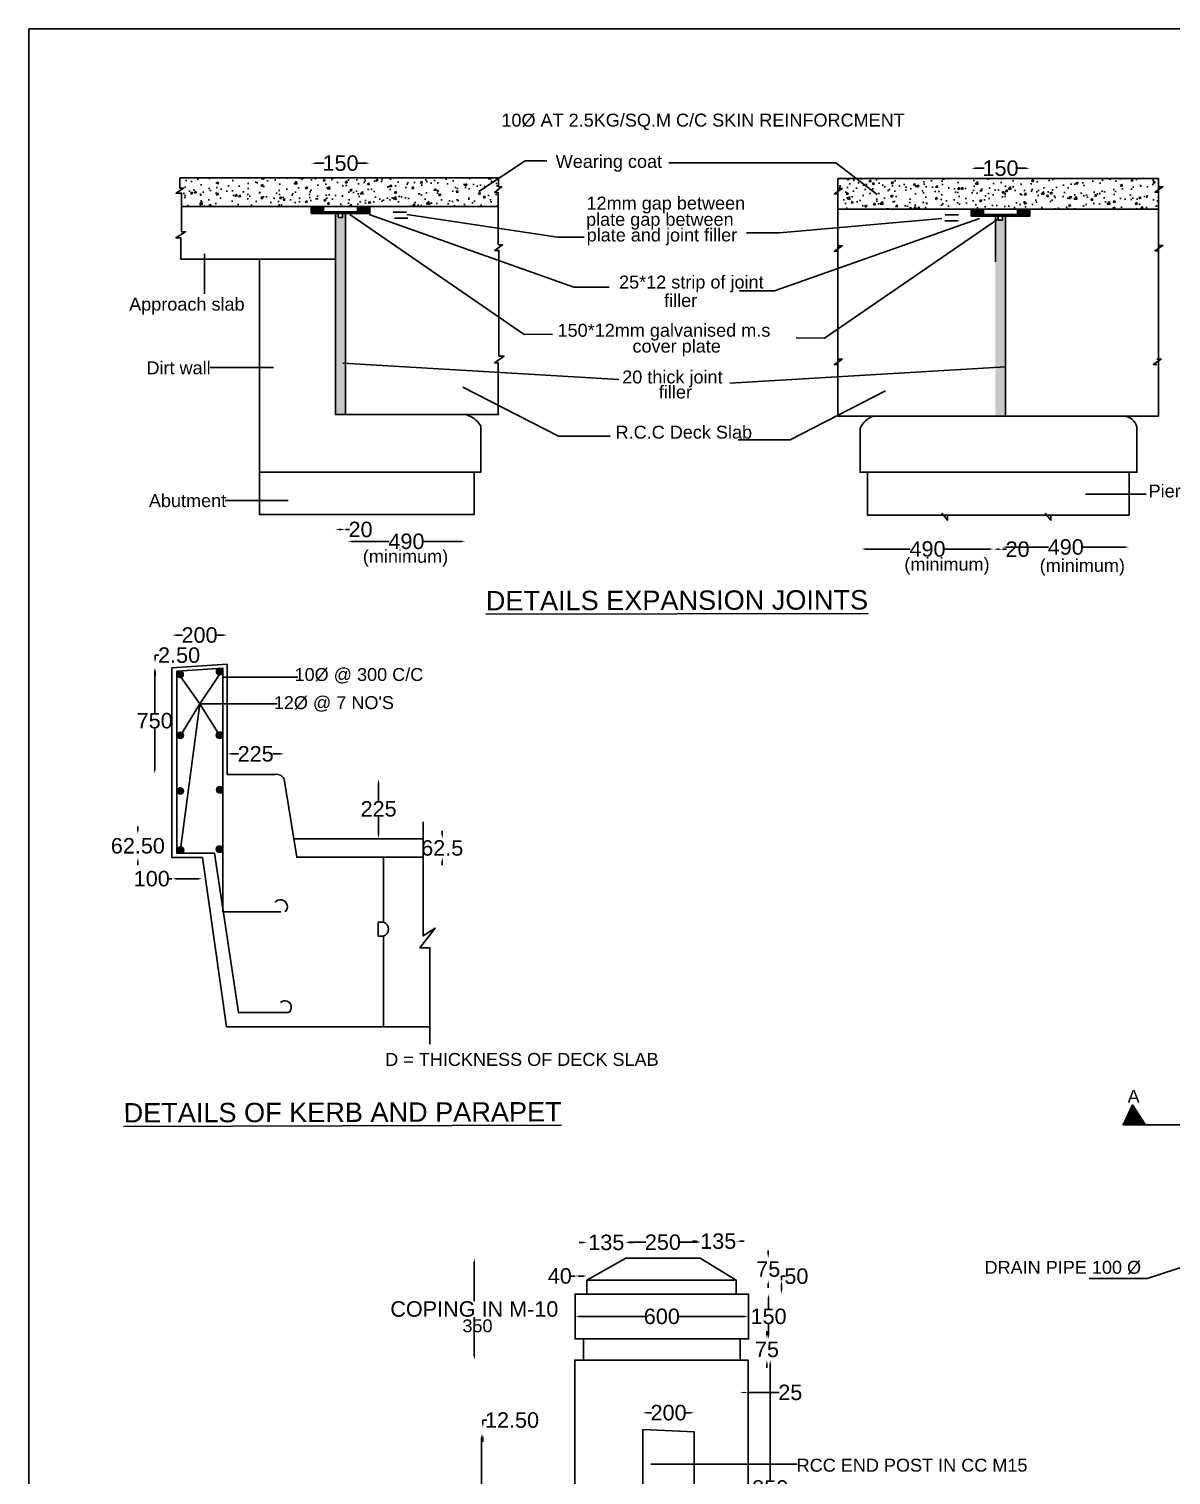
# Model space of a CAD drawing. Header units: inches. Extents: x 510436 to 523036, y -169664 to -155625.
# Drawn here: x 510436 to 517823, y -164980 to -155625 of the extents above; entities that cross this region are included whole.
import ezdxf

# ---------------------------------------------------------------- set-up
doc = ezdxf.new("R2010")
doc.units = ezdxf.units.IN
doc.header["$MEASUREMENT"] = 0
for name, color, linetype in [('DIMENSION', 7, 'Continuous'), ('DRAWING', 7, 'Continuous'), ('TEXT', 7, 'Continuous')]:
    doc.layers.add(name, color=color, linetype=linetype)
doc.styles.get("Standard").update_dxf_attribs({"font": 'arial.ttf'})
doc.dimstyles.new('ST100', dxfattribs={"dimtxt": 100, "dimasz": 25, "dimexe": 0, "dimexo": 300, "dimgap": 0.09, "dimtad": 0, "dimtih": 1, "dimtoh": 1, "dimdec": 0, "dimzin": 0, "dimdsep": 46, "dimtxsty": 'Standard', "dimcen": 0, "dimse1": 1, "dimse2": 1, "dimadec": 0, "dimazin": 0, "dimtfac": 1, "dimtdec": 0, "dimtofl": 0, "dimtmove": 0, "dimatfit": 3, "dimfxl": 2000, "dimtolj": 1, "dimtzin": 0, "dimarcsym": 0})
pattern_1 = [(45, (0, 0), (-0.088388347648, 0.088388347648), [])]
pattern_2 = [(50.141203, (0, 0), (143.48253, -12.196858), [15, -165]), (355.141203, (0, 0), (-28.12093, 150.36958), [12, -132]), (100.592603, (11.96, -1.02), (115.361706, 138.172632), [12.748038, -140.228422]), (46.325403, (-0.1, 40), (213.529144, -32.57767), [22.5, -247.5]), (96.776803, (17.7, 37.29), (186.45184, 195.28367), [19.12206, -210.3426]), (351.325403, (-0.1, 40), (186.45169, 195.283815), [18, -198]), (21.141203, (19.93, 30.05), (119.579495, -80.229323), [15, -165]), (326.141203, (19.93, 30.05), (48.3055, 145.149497), [12, -132]), (71.592603, (29.89, 23.36), (167.885043, 64.920042), [12.748038, -140.228422]), (37.641203, (0, 0), (2.267883, 66.584562), [0, -130.4, 0, -134, 0, -132.5]), (7.641203, (0, 0), (52.419346, 79.0117675), [0, -76.4, 0, -127.4, 0, -50.5]), (327.641203, (-44.6, -0.11), (106.77528, -4.247844), [0, -50, 0, -156, 0, -207]), (317.641203, (-64.6, -0.16), (116.587539, 20.308383), [0, -65, 0, -103.6, 0, -147])]
pattern_3 = [(45, (4268.5, -17.5), (-0.088388347648, 0.088388347648), [])]

# ---------------------------------------------------------------- blocks, each defined once
blk = doc.blocks.new('*D47')
at = {"layer": 'Defpoints', "color": 0, "ltscale": 0.4, "transparency": 16777216}
for p in [(512641, -156493.5), (512261.5, -156773), (512641, -156773)]:
    blk.add_point(p, dxfattribs=at)
at = {"layer": 'DIMENSION', "color": 0, "lineweight": -2, "ltscale": 0.4, "transparency": 16777216}
for p, q in [((512286.5, -156493.5), (512345.6, -156493.5)), ((512616, -156493.5), (512556.9, -156493.5))]:
    blk.add_line(p, q, dxfattribs=at)
at = {"layer": 'DIMENSION', "color": 0, "ltscale": 0.4, "transparency": 16777216}
for points in [[(512286.5, -156489.3), (512286.5, -156497.7), (512261.5, -156493.5)], [(512616, -156489.3), (512616, -156497.7), (512641, -156493.5)]]:
    blk.add_solid(points, dxfattribs=at)
at = {"layer": 'DIMENSION', "color": 0, "ltscale": 0.4, "transparency": 16777216, "insert": (512451.2, -156493.5), "char_height": 100, "attachment_point": 5}
blk.add_mtext('\\A1;150', dxfattribs=at)
blk = doc.blocks.new('*D48')
at = {"layer": 'Defpoints', "color": 0, "ltscale": 0.4, "transparency": 16777216}
for p in [(512418, -158119.5), (512483.5, -158119.5), (512483.5, -158863.5)]:
    blk.add_point(p, dxfattribs=at)
at = {"layer": 'DIMENSION', "color": 0, "lineweight": -2, "ltscale": 0.4, "transparency": 16777216}
for p, q in [((512443, -158863.5), (512458.5, -158863.5)), ((512483.5, -158863.5), (512508.5, -158863.5))]:
    blk.add_line(p, q, dxfattribs=at)
at = {"layer": 'DIMENSION', "color": 0, "ltscale": 0.4, "transparency": 16777216}
for points in [[(512443, -158859.3), (512443, -158867.7), (512418, -158863.5)], [(512458.5, -158859.3), (512458.5, -158867.7), (512483.5, -158863.5)]]:
    blk.add_solid(points, dxfattribs=at)
at = {"layer": 'DIMENSION', "color": 0, "ltscale": 0.4, "transparency": 16777216, "insert": (512580.9, -158863.5), "char_height": 100, "attachment_point": 5}
blk.add_mtext('\\A1;20', dxfattribs=at)
blk = doc.blocks.new('*D49')
at = {"layer": 'Defpoints', "color": 0, "ltscale": 0.4, "transparency": 16777216}
for p in [(512496.5, -158863.5), (513258.5, -158863.5), (513258.5, -158940.5)]:
    blk.add_point(p, dxfattribs=at)
at = {"layer": 'DIMENSION', "color": 0, "lineweight": -2, "ltscale": 0.4, "transparency": 16777216}
for p, q in [((512521.5, -158940.5), (512765.1, -158940.5)), ((513233.5, -158940.5), (512989.9, -158940.5))]:
    blk.add_line(p, q, dxfattribs=at)
at = {"layer": 'DIMENSION', "color": 0, "ltscale": 0.4, "transparency": 16777216}
for points in [[(512521.5, -158936.3), (512521.5, -158944.7), (512496.5, -158940.5)], [(513233.5, -158936.3), (513233.5, -158944.7), (513258.5, -158940.5)]]:
    blk.add_solid(points, dxfattribs=at)
at = {"layer": 'DIMENSION', "color": 0, "ltscale": 0.4, "transparency": 16777216, "insert": (512877.5, -158940.5), "char_height": 100, "attachment_point": 5}
blk.add_mtext('\\A1;490', dxfattribs=at)
blk = doc.blocks.new('*D50')
at = {"layer": 'Defpoints', "color": 0, "ltscale": 0.4, "transparency": 16777216}
for p in [(516909.5, -156526.5), (516530, -156790.5), (516909.5, -156790.5)]:
    blk.add_point(p, dxfattribs=at)
at = {"layer": 'DIMENSION', "color": 0, "lineweight": -2, "ltscale": 0.4, "transparency": 16777216}
for p, q in [((516555, -156526.5), (516614.1, -156526.5)), ((516884.5, -156526.5), (516825.4, -156526.5))]:
    blk.add_line(p, q, dxfattribs=at)
at = {"layer": 'DIMENSION', "color": 0, "ltscale": 0.4, "transparency": 16777216}
for points in [[(516555, -156522.3), (516555, -156530.7), (516530, -156526.5)], [(516884.5, -156522.3), (516884.5, -156530.7), (516909.5, -156526.5)]]:
    blk.add_solid(points, dxfattribs=at)
at = {"layer": 'DIMENSION', "color": 0, "ltscale": 0.4, "transparency": 16777216, "insert": (516719.8, -156526.5), "char_height": 100, "attachment_point": 5}
blk.add_mtext('\\A1;150', dxfattribs=at)
blk = doc.blocks.new('*D51')
at = {"layer": 'Defpoints', "color": 0, "ltscale": 0.4, "transparency": 16777216}
for p in [(515819, -158989.5), (515819, -158989.5), (516676, -158989.5)]:
    blk.add_point(p, dxfattribs=at)
at = {"layer": 'DIMENSION', "color": 0, "lineweight": -2, "ltscale": 0.4, "transparency": 16777216}
for p, q in [((515844, -158989.5), (516135.1, -158989.5)), ((516651, -158989.5), (516359.9, -158989.5))]:
    blk.add_line(p, q, dxfattribs=at)
at = {"layer": 'DIMENSION', "color": 0, "ltscale": 0.4, "transparency": 16777216}
for points in [[(515844, -158985.3), (515844, -158993.7), (515819, -158989.5)], [(516651, -158985.3), (516651, -158993.7), (516676, -158989.5)]]:
    blk.add_solid(points, dxfattribs=at)
at = {"layer": 'DIMENSION', "color": 0, "ltscale": 0.4, "transparency": 16777216, "insert": (516247.5, -158989.5), "char_height": 100, "attachment_point": 5}
blk.add_mtext('\\A1;490', dxfattribs=at)
blk = doc.blocks.new('*D52')
at = {"layer": 'Defpoints', "color": 0, "ltscale": 0.4, "transparency": 16777216}
for p in [(516676, -158989.5), (516732.5, -158989.5), (516732.5, -158991)]:
    blk.add_point(p, dxfattribs=at)
at = {"layer": 'DIMENSION', "color": 0, "lineweight": -2, "ltscale": 0.4, "transparency": 16777216}
for p, q in [((516701, -158991), (516707.5, -158991)), ((516732.5, -158991), (516757.5, -158991))]:
    blk.add_line(p, q, dxfattribs=at)
at = {"layer": 'DIMENSION', "color": 0, "ltscale": 0.4, "transparency": 16777216}
for points in [[(516701, -158986.8), (516701, -158995.2), (516676, -158991)], [(516707.5, -158986.8), (516707.5, -158995.2), (516732.5, -158991)]]:
    blk.add_solid(points, dxfattribs=at)
at = {"layer": 'DIMENSION', "color": 0, "ltscale": 0.4, "transparency": 16777216, "insert": (516829.9, -158991), "char_height": 100, "attachment_point": 5}
blk.add_mtext('\\A1;20', dxfattribs=at)
blk = doc.blocks.new('*D53')
at = {"layer": 'Defpoints', "color": 0, "ltscale": 0.4, "transparency": 16777216}
for p in [(516732.5, -158991), (517551, -158977), (517551, -158991)]:
    blk.add_point(p, dxfattribs=at)
at = {"layer": 'DIMENSION', "color": 0, "lineweight": -2, "ltscale": 0.4, "transparency": 16777216}
for p, q in [((516757.5, -158977), (517029.3, -158977)), ((517526, -158977), (517254.2, -158977))]:
    blk.add_line(p, q, dxfattribs=at)
at = {"layer": 'DIMENSION', "color": 0, "ltscale": 0.4, "transparency": 16777216}
for points in [[(516757.5, -158972.8), (516757.5, -158981.2), (516732.5, -158977)], [(517526, -158972.8), (517526, -158981.2), (517551, -158977)]]:
    blk.add_solid(points, dxfattribs=at)
at = {"layer": 'DIMENSION', "color": 0, "ltscale": 0.4, "transparency": 16777216, "insert": (517141.8, -158977), "char_height": 100, "attachment_point": 5}
blk.add_mtext('\\A1;490', dxfattribs=at)
blk = doc.blocks.new('*D71')
at = {"layer": 'Defpoints', "color": 0, "ltscale": 0.4, "transparency": 16777216}
for p in [(512986.5, -160863.7), (513109, -160863.7), (512981.5, -160984)]:
    blk.add_point(p, dxfattribs=at)
at = {"layer": 'DIMENSION', "color": 0, "lineweight": -2, "ltscale": 0.4, "transparency": 16777216}
for p, q in [((513109, -160838.7), (513109, -160813.7)), ((513109, -161009), (513109, -161034))]:
    blk.add_line(p, q, dxfattribs=at)
at = {"layer": 'DIMENSION', "color": 0, "ltscale": 0.4, "transparency": 16777216}
for points in [[(513104.8, -160838.7), (513113.2, -160838.7), (513109, -160863.7)], [(513104.8, -161009), (513113.2, -161009), (513109, -160984)]]:
    blk.add_solid(points, dxfattribs=at)
at = {"layer": 'DIMENSION', "color": 0, "ltscale": 0.4, "transparency": 16777216, "insert": (513109, -160923.9), "char_height": 100, "attachment_point": 5}
blk.add_mtext('\\A1;62.5', dxfattribs=at)
blk = doc.blocks.new('*D72')
at = {"layer": 'Defpoints', "color": 0, "ltscale": 0.4, "transparency": 16777216}
for p in [(512087, -160478), (512148.7, -160863.7), (512697.5, -160863.7)]:
    blk.add_point(p, dxfattribs=at)
at = {"layer": 'DIMENSION', "color": 0, "lineweight": -2, "ltscale": 0.4, "transparency": 16777216}
for p, q in [((512697.5, -160503), (512697.5, -160619.7)), ((512697.5, -160838.7), (512697.5, -160722))]:
    blk.add_line(p, q, dxfattribs=at)
at = {"layer": 'DIMENSION', "color": 0, "ltscale": 0.4, "transparency": 16777216}
for points in [[(512693.3, -160503), (512701.7, -160503), (512697.5, -160478)], [(512693.3, -160838.7), (512701.7, -160838.7), (512697.5, -160863.7)]]:
    blk.add_solid(points, dxfattribs=at)
at = {"layer": 'DIMENSION', "color": 0, "ltscale": 0.4, "transparency": 16777216, "insert": (512697.5, -160670.9), "char_height": 100, "attachment_point": 5}
blk.add_mtext('\\A1;225', dxfattribs=at)
blk = doc.blocks.new('*D73')
at = {"layer": 'Defpoints', "color": 0, "ltscale": 0.4, "transparency": 16777216}
for p in [(512087, -160315), (511718, -160447.5), (512087, -160478)]:
    blk.add_point(p, dxfattribs=at)
at = {"layer": 'DIMENSION', "color": 0, "lineweight": -2, "ltscale": 0.4, "transparency": 16777216}
for p, q in [((511743, -160315), (511790.7, -160315)), ((512062, -160315), (512014.3, -160315))]:
    blk.add_line(p, q, dxfattribs=at)
at = {"layer": 'DIMENSION', "color": 0, "ltscale": 0.4, "transparency": 16777216}
for points in [[(511743, -160310.8), (511743, -160319.2), (511718, -160315)], [(512062, -160310.8), (512062, -160319.2), (512087, -160315)]]:
    blk.add_solid(points, dxfattribs=at)
at = {"layer": 'DIMENSION', "color": 0, "ltscale": 0.4, "transparency": 16777216, "insert": (511902.5, -160315), "char_height": 100, "attachment_point": 5}
blk.add_mtext('\\A1;225', dxfattribs=at)
blk = doc.blocks.new('*D74')
at = {"layer": 'Defpoints', "color": 0, "ltscale": 0.4, "transparency": 16777216}
for p in [(511361, -159757.5), (511249.5, -160444), (511361, -160444)]:
    blk.add_point(p, dxfattribs=at)
at = {"layer": 'DIMENSION', "color": 0, "lineweight": -2, "ltscale": 0.4, "transparency": 16777216}
for p, q in [((511249.5, -159782.5), (511249.5, -160049.6)), ((511249.5, -160419), (511249.5, -160151.9))]:
    blk.add_line(p, q, dxfattribs=at)
at = {"layer": 'DIMENSION', "color": 0, "ltscale": 0.4, "transparency": 16777216}
for points in [[(511245.3, -159782.5), (511253.7, -159782.5), (511249.5, -159757.5)], [(511245.3, -160419), (511253.7, -160419), (511249.5, -160444)]]:
    blk.add_solid(points, dxfattribs=at)
at = {"layer": 'DIMENSION', "color": 0, "ltscale": 0.4, "transparency": 16777216, "insert": (511249.5, -160100.7), "char_height": 100, "attachment_point": 5}
blk.add_mtext('\\A1;750', dxfattribs=at)
blk = doc.blocks.new('*D75')
at = {"layer": 'Defpoints', "color": 0, "ltscale": 0.4, "transparency": 16777216}
for p in [(511249.5, -159757.5), (511251.5, -159726.5), (511252, -159726.5)]:
    blk.add_point(p, dxfattribs=at)
at = {"layer": 'DIMENSION', "color": 0, "lineweight": -2, "ltscale": 0.4, "transparency": 16777216}
for p, q in [((511251.5, -159701.5), (511251.5, -159676.5)), ((511251.5, -159676.5), (511276.5, -159676.5)), ((511251.5, -159782.5), (511251.5, -159807.5))]:
    blk.add_line(p, q, dxfattribs=at)
at = {"layer": 'DIMENSION', "color": 0, "ltscale": 0.4, "transparency": 16777216}
for points in [[(511247.3, -159701.5), (511255.7, -159701.5), (511251.5, -159726.5)], [(511247.3, -159782.5), (511255.7, -159782.5), (511251.5, -159757.5)]]:
    blk.add_solid(points, dxfattribs=at)
at = {"layer": 'DIMENSION', "color": 0, "ltscale": 0.4, "transparency": 16777216, "insert": (511407.1, -159676.5), "char_height": 100, "attachment_point": 5}
blk.add_mtext('\\A1;2.50', dxfattribs=at)
blk = doc.blocks.new('*D76')
at = {"layer": 'Defpoints', "color": 0, "ltscale": 0.4, "transparency": 16777216}
for p in [(511718, -159546.5), (511361, -159757.5), (511718, -159735)]:
    blk.add_point(p, dxfattribs=at)
at = {"layer": 'DIMENSION', "color": 0, "lineweight": -2, "ltscale": 0.4, "transparency": 16777216}
for p, q in [((511386, -159546.5), (511428.3, -159546.5)), ((511693, -159546.5), (511650.7, -159546.5))]:
    blk.add_line(p, q, dxfattribs=at)
at = {"layer": 'DIMENSION', "color": 0, "ltscale": 0.4, "transparency": 16777216}
for points in [[(511386, -159542.3), (511386, -159550.7), (511361, -159546.5)], [(511693, -159542.3), (511693, -159550.7), (511718, -159546.5)]]:
    blk.add_solid(points, dxfattribs=at)
at = {"layer": 'DIMENSION', "color": 0, "ltscale": 0.4, "transparency": 16777216, "insert": (511539.5, -159546.5), "char_height": 100, "attachment_point": 5}
blk.add_mtext('\\A1;200', dxfattribs=at)
blk = doc.blocks.new('*D77')
at = {"layer": 'Defpoints', "color": 0, "ltscale": 0.4, "transparency": 16777216}
for p in [(511140.5, -160834.5), (511361, -160834.5), (511361, -160985.5)]:
    blk.add_point(p, dxfattribs=at)
at = {"layer": 'DIMENSION', "color": 0, "lineweight": -2, "ltscale": 0.4, "transparency": 16777216}
for p, q in [((511140.5, -160809.5), (511140.5, -160784.5)), ((511140.5, -161010.5), (511140.5, -161035.5))]:
    blk.add_line(p, q, dxfattribs=at)
at = {"layer": 'DIMENSION', "color": 0, "ltscale": 0.4, "transparency": 16777216}
for points in [[(511136.3, -160809.5), (511144.7, -160809.5), (511140.5, -160834.5)], [(511136.3, -161010.5), (511144.7, -161010.5), (511140.5, -160985.5)]]:
    blk.add_solid(points, dxfattribs=at)
at = {"layer": 'DIMENSION', "color": 0, "ltscale": 0.4, "transparency": 16777216, "insert": (511140.5, -160910), "char_height": 100, "attachment_point": 5}
blk.add_mtext('\\A1;62.50', dxfattribs=at)
blk = doc.blocks.new('*D78')
at = {"layer": 'Defpoints', "color": 0, "ltscale": 0.4, "transparency": 16777216}
for p in [(511361, -160985.5), (511557.5, -160985.5), (511361, -161122.5)]:
    blk.add_point(p, dxfattribs=at)
at = {"layer": 'DIMENSION', "color": 0, "lineweight": -2, "ltscale": 0.4, "transparency": 16777216}
for p, q in [((511361, -161122.5), (511336, -161122.5)), ((511532.5, -161122.5), (511386, -161122.5))]:
    blk.add_line(p, q, dxfattribs=at)
at = {"layer": 'DIMENSION', "color": 0, "ltscale": 0.4, "transparency": 16777216}
for points in [[(511386, -161118.3), (511386, -161126.7), (511361, -161122.5)], [(511532.5, -161118.3), (511532.5, -161126.7), (511557.5, -161122.5)]]:
    blk.add_solid(points, dxfattribs=at)
at = {"layer": 'DIMENSION', "color": 0, "ltscale": 0.4, "transparency": 16777216, "insert": (511230.3, -161122.5), "char_height": 100, "attachment_point": 5}
blk.add_mtext('\\A1;100', dxfattribs=at)
blk = doc.blocks.new('*D79')
at = {"layer": 'Defpoints', "color": 0, "ltscale": 0.4, "transparency": 16777216}
for p in [(513968, -163692.5), (513968, -163809), (514045, -163809)]:
    blk.add_point(p, dxfattribs=at)
at = {"layer": 'DIMENSION', "color": 0, "lineweight": -2, "ltscale": 0.4, "transparency": 16777216}
for p, q in [((513968, -163692.5), (513943, -163692.5)), ((514020, -163692.5), (513993, -163692.5))]:
    blk.add_line(p, q, dxfattribs=at)
at = {"layer": 'DIMENSION', "color": 0, "ltscale": 0.4, "transparency": 16777216}
for points in [[(513993, -163688.3), (513993, -163696.7), (513968, -163692.5)], [(514020, -163688.3), (514020, -163696.7), (514045, -163692.5)]]:
    blk.add_solid(points, dxfattribs=at)
at = {"layer": 'DIMENSION', "color": 0, "ltscale": 0.4, "transparency": 16777216, "insert": (513869.4, -163692.5), "char_height": 100, "attachment_point": 5}
blk.add_mtext('\\A1;40', dxfattribs=at)
blk = doc.blocks.new('*D80')
at = {"layer": 'Defpoints', "color": 0, "ltscale": 0.4, "transparency": 16777216}
for p in [(514295.5, -163475.5), (514295.5, -163577), (514045, -163719)]:
    blk.add_point(p, dxfattribs=at)
at = {"layer": 'DIMENSION', "color": 0, "lineweight": -2, "ltscale": 0.4, "transparency": 16777216}
for p, q in [((514020, -163475.5), (513995, -163475.5)), ((514320.5, -163475.5), (514345.5, -163475.5))]:
    blk.add_line(p, q, dxfattribs=at)
at = {"layer": 'DIMENSION', "color": 0, "ltscale": 0.4, "transparency": 16777216}
for points in [[(514020, -163471.3), (514020, -163479.7), (514045, -163475.5)], [(514320.5, -163471.3), (514320.5, -163479.7), (514295.5, -163475.5)]]:
    blk.add_solid(points, dxfattribs=at)
at = {"layer": 'DIMENSION', "color": 0, "ltscale": 0.4, "transparency": 16777216, "insert": (514170.2, -163475.5), "char_height": 100, "attachment_point": 5}
blk.add_mtext('\\A1;135', dxfattribs=at)
blk = doc.blocks.new('*D81')
at = {"layer": 'Defpoints', "color": 0, "ltscale": 0.4, "transparency": 16777216}
for p in [(514777, -163474), (514295.5, -163577), (514777, -163577)]:
    blk.add_point(p, dxfattribs=at)
at = {"layer": 'DIMENSION', "color": 0, "lineweight": -2, "ltscale": 0.4, "transparency": 16777216}
for p, q in [((514320.5, -163474), (514425, -163474)), ((514752, -163474), (514647.5, -163474))]:
    blk.add_line(p, q, dxfattribs=at)
at = {"layer": 'DIMENSION', "color": 0, "ltscale": 0.4, "transparency": 16777216}
for points in [[(514320.5, -163469.8), (514320.5, -163478.2), (514295.5, -163474)], [(514752, -163469.8), (514752, -163478.2), (514777, -163474)]]:
    blk.add_solid(points, dxfattribs=at)
at = {"layer": 'DIMENSION', "color": 0, "ltscale": 0.4, "transparency": 16777216, "insert": (514536.2, -163474), "char_height": 100, "attachment_point": 5}
blk.add_mtext('\\A1;250', dxfattribs=at)
blk = doc.blocks.new('*D82')
at = {"layer": 'Defpoints', "color": 0, "ltscale": 0.4, "transparency": 16777216}
for p in [(515011, -163467.5), (514777, -163577), (515011, -163719)]:
    blk.add_point(p, dxfattribs=at)
at = {"layer": 'DIMENSION', "color": 0, "lineweight": -2, "ltscale": 0.4, "transparency": 16777216}
for p, q in [((514752, -163467.5), (514727, -163467.5)), ((515036, -163467.5), (515061, -163467.5))]:
    blk.add_line(p, q, dxfattribs=at)
at = {"layer": 'DIMENSION', "color": 0, "ltscale": 0.4, "transparency": 16777216}
for points in [[(514752, -163463.3), (514752, -163471.7), (514777, -163467.5)], [(515036, -163463.3), (515036, -163471.7), (515011, -163467.5)]]:
    blk.add_solid(points, dxfattribs=at)
at = {"layer": 'DIMENSION', "color": 0, "ltscale": 0.4, "transparency": 16777216, "insert": (514894, -163467.5), "char_height": 100, "attachment_point": 5}
blk.add_mtext('\\A1;135', dxfattribs=at)
blk = doc.blocks.new('*D83')
at = {"layer": 'Defpoints', "color": 0, "ltscale": 0.4, "transparency": 16777216}
for p in [(514777, -163577), (515217.5, -163577), (514767, -163719)]:
    blk.add_point(p, dxfattribs=at)
at = {"layer": 'DIMENSION', "color": 0, "lineweight": -2, "ltscale": 0.4, "transparency": 16777216}
for p, q in [((515217.5, -163552), (515217.5, -163527)), ((515217.5, -163744), (515217.5, -163769))]:
    blk.add_line(p, q, dxfattribs=at)
at = {"layer": 'DIMENSION', "color": 0, "ltscale": 0.4, "transparency": 16777216}
for points in [[(515213.3, -163552), (515221.7, -163552), (515217.5, -163577)], [(515213.3, -163744), (515221.7, -163744), (515217.5, -163719)]]:
    blk.add_solid(points, dxfattribs=at)
at = {"layer": 'DIMENSION', "color": 0, "ltscale": 0.4, "transparency": 16777216, "insert": (515217.5, -163648), "char_height": 100, "attachment_point": 5}
blk.add_mtext('\\A1;75', dxfattribs=at)
blk = doc.blocks.new('*D84')
at = {"layer": 'Defpoints', "color": 0, "ltscale": 0.4, "transparency": 16777216}
for p in [(515011, -163719), (515011, -163809), (515303, -163719)]:
    blk.add_point(p, dxfattribs=at)
at = {"layer": 'DIMENSION', "color": 0, "lineweight": -2, "ltscale": 0.4, "transparency": 16777216}
for p, q in [((515303, -163719), (515303, -163694)), ((515303, -163694), (515328, -163694)), ((515303, -163784), (515303, -163744))]:
    blk.add_line(p, q, dxfattribs=at)
at = {"layer": 'DIMENSION', "color": 0, "ltscale": 0.4, "transparency": 16777216}
for points in [[(515298.8, -163744), (515307.2, -163744), (515303, -163719)], [(515298.8, -163784), (515307.2, -163784), (515303, -163809)]]:
    blk.add_solid(points, dxfattribs=at)
at = {"layer": 'DIMENSION', "color": 0, "ltscale": 0.4, "transparency": 16777216, "insert": (515399.5, -163694), "char_height": 100, "attachment_point": 5}
blk.add_mtext('\\A1;50', dxfattribs=at)
blk = doc.blocks.new('*D85')
at = {"layer": 'Defpoints', "color": 0, "ltscale": 0.4, "transparency": 16777216}
for p in [(515090.5, -163809), (515090.5, -164099.5), (515219.5, -164099.5)]:
    blk.add_point(p, dxfattribs=at)
at = {"layer": 'DIMENSION', "color": 0, "lineweight": -2, "ltscale": 0.4, "transparency": 16777216}
for p, q in [((515219.5, -163834), (515219.5, -163903.1)), ((515219.5, -164074.5), (515219.5, -164005.4))]:
    blk.add_line(p, q, dxfattribs=at)
at = {"layer": 'DIMENSION', "color": 0, "ltscale": 0.4, "transparency": 16777216}
for points in [[(515215.3, -163834), (515223.7, -163834), (515219.5, -163809)], [(515215.3, -164074.5), (515223.7, -164074.5), (515219.5, -164099.5)]]:
    blk.add_solid(points, dxfattribs=at)
at = {"layer": 'DIMENSION', "color": 0, "ltscale": 0.4, "transparency": 16777216, "insert": (515219.5, -163954.2), "char_height": 100, "attachment_point": 5}
blk.add_mtext('\\A1;150', dxfattribs=at)
blk = doc.blocks.new('*D86')
at = {"layer": 'Defpoints', "color": 0, "ltscale": 0.4, "transparency": 16777216}
for p in [(515035, -164099.5), (515209, -164099.5), (515035, -164236)]:
    blk.add_point(p, dxfattribs=at)
at = {"layer": 'DIMENSION', "color": 0, "lineweight": -2, "ltscale": 0.4, "transparency": 16777216}
for p, q in [((515209, -164074.5), (515209, -164049.5)), ((515209, -164261), (515209, -164286))]:
    blk.add_line(p, q, dxfattribs=at)
at = {"layer": 'DIMENSION', "color": 0, "ltscale": 0.4, "transparency": 16777216}
for points in [[(515204.8, -164074.5), (515213.2, -164074.5), (515209, -164099.5)], [(515204.8, -164261), (515213.2, -164261), (515209, -164236)]]:
    blk.add_solid(points, dxfattribs=at)
at = {"layer": 'DIMENSION', "color": 0, "ltscale": 0.4, "transparency": 16777216, "insert": (515209, -164167.7), "char_height": 100, "attachment_point": 5}
blk.add_mtext('\\A1;75', dxfattribs=at)
blk = doc.blocks.new('*D87')
at = {"layer": 'Defpoints', "color": 0, "ltscale": 0.4, "transparency": 16777216}
for p in [(515087.5, -164236), (515087.5, -165892.5), (515230, -165892.5)]:
    blk.add_point(p, dxfattribs=at)
at = {"layer": 'DIMENSION', "color": 0, "lineweight": -2, "ltscale": 0.4, "transparency": 16777216}
for p, q in [((515230, -164261), (515230, -165013.1)), ((515230, -165867.5), (515230, -165115.4))]:
    blk.add_line(p, q, dxfattribs=at)
at = {"layer": 'DIMENSION', "color": 0, "ltscale": 0.4, "transparency": 16777216}
for points in [[(515225.8, -164261), (515234.2, -164261), (515230, -164236)], [(515225.8, -165867.5), (515234.2, -165867.5), (515230, -165892.5)]]:
    blk.add_solid(points, dxfattribs=at)
at = {"layer": 'DIMENSION', "color": 0, "ltscale": 0.4, "transparency": 16777216, "insert": (515230, -165064.2), "char_height": 100, "attachment_point": 5}
blk.add_mtext('\\A1;850', dxfattribs=at)
blk = doc.blocks.new('*D88')
at = {"layer": 'Defpoints', "color": 0, "ltscale": 0.4, "transparency": 16777216}
for p in [(515035, -164236), (515087.5, -164236), (515087.5, -164446)]:
    blk.add_point(p, dxfattribs=at)
at = {"layer": 'DIMENSION', "color": 0, "lineweight": -2, "ltscale": 0.4, "transparency": 16777216}
for p, q in [((515060, -164446), (515062.5, -164446)), ((515087.5, -164446), (515287.1, -164446))]:
    blk.add_line(p, q, dxfattribs=at)
at = {"layer": 'DIMENSION', "color": 0, "ltscale": 0.4, "transparency": 16777216}
for points in [[(515060, -164441.8), (515060, -164450.2), (515035, -164446)], [(515062.5, -164441.8), (515062.5, -164450.2), (515087.5, -164446)]]:
    blk.add_solid(points, dxfattribs=at)
at = {"layer": 'DIMENSION', "color": 0, "ltscale": 0.4, "transparency": 16777216, "insert": (515360, -164446), "char_height": 100, "attachment_point": 5}
blk.add_mtext('\\A1;25', dxfattribs=at)
blk = doc.blocks.new('*D89')
at = {"layer": 'Defpoints', "color": 0, "ltscale": 0.4, "transparency": 16777216}
for p in [(514739, -164577), (514406.5, -164686), (514739, -164701)]:
    blk.add_point(p, dxfattribs=at)
at = {"layer": 'DIMENSION', "color": 0, "lineweight": -2, "ltscale": 0.4, "transparency": 16777216}
for p, q in [((514431.5, -164577), (514461.5, -164577)), ((514714, -164577), (514684, -164577))]:
    blk.add_line(p, q, dxfattribs=at)
at = {"layer": 'DIMENSION', "color": 0, "ltscale": 0.4, "transparency": 16777216}
for points in [[(514431.5, -164572.8), (514431.5, -164581.2), (514406.5, -164577)], [(514714, -164572.8), (514714, -164581.2), (514739, -164577)]]:
    blk.add_solid(points, dxfattribs=at)
at = {"layer": 'DIMENSION', "color": 0, "ltscale": 0.4, "transparency": 16777216, "insert": (514572.8, -164577), "char_height": 100, "attachment_point": 5}
blk.add_mtext('\\A1;200', dxfattribs=at)
blk = doc.blocks.new('*D90')
at = {"layer": 'Defpoints', "color": 0, "ltscale": 0.4, "transparency": 16777216}
for p in [(513325, -164715), (513363.5, -164715), (513420, -165799.5)]:
    blk.add_point(p, dxfattribs=at)
at = {"layer": 'DIMENSION', "color": 0, "lineweight": -2, "ltscale": 0.4, "transparency": 16777216}
for p, q in [((513363.5, -164740), (513363.5, -165206.1)), ((513363.5, -165774.5), (513363.5, -165308.4))]:
    blk.add_line(p, q, dxfattribs=at)
at = {"layer": 'DIMENSION', "color": 0, "ltscale": 0.4, "transparency": 16777216}
for points in [[(513359.3, -164740), (513367.7, -164740), (513363.5, -164715)], [(513359.3, -165774.5), (513367.7, -165774.5), (513363.5, -165799.5)]]:
    blk.add_solid(points, dxfattribs=at)
at = {"layer": 'DIMENSION', "color": 0, "ltscale": 0.4, "transparency": 16777216, "insert": (513363.5, -165257.2), "char_height": 100, "attachment_point": 5}
blk.add_mtext('\\A1;600', dxfattribs=at)
blk = doc.blocks.new('*D92')
at = {"layer": 'Defpoints', "color": 0, "ltscale": 0.4, "transparency": 16777216}
for p in [(513363.5, -164715), (513364, -164675), (513371.5, -164675)]:
    blk.add_point(p, dxfattribs=at)
at = {"layer": 'DIMENSION', "color": 0, "lineweight": -2, "ltscale": 0.4, "transparency": 16777216}
for p, q in [((513371.5, -164650), (513371.5, -164625)), ((513371.5, -164625), (513396.5, -164625)), ((513371.5, -164740), (513371.5, -164765))]:
    blk.add_line(p, q, dxfattribs=at)
at = {"layer": 'DIMENSION', "color": 0, "ltscale": 0.4, "transparency": 16777216}
for points in [[(513367.3, -164650), (513375.7, -164650), (513371.5, -164675)], [(513367.3, -164740), (513375.7, -164740), (513371.5, -164715)]]:
    blk.add_solid(points, dxfattribs=at)
at = {"layer": 'DIMENSION', "color": 0, "ltscale": 0.4, "transparency": 16777216, "insert": (513560.4, -164625), "char_height": 100, "attachment_point": 5}
blk.add_mtext('\\A1;12.50', dxfattribs=at)
blk = doc.blocks.new('*D95')
at = {"layer": 'Defpoints', "color": 0, "ltscale": 0.4, "transparency": 16777216}
for p in [(513316.5, -163577), (513974, -163577), (513966, -164236)]:
    blk.add_point(p, dxfattribs=at)
at = {"layer": 'DIMENSION', "color": 0, "lineweight": -2, "ltscale": 0.4, "transparency": 16777216}
for p, q in [((513316.5, -163602), (513316.5, -163854.7)), ((513316.5, -164211), (513316.5, -163958.3))]:
    blk.add_line(p, q, dxfattribs=at)
at = {"layer": 'DIMENSION', "color": 0, "ltscale": 0.4, "transparency": 16777216}
for points in [[(513312.3, -163602), (513320.7, -163602), (513316.5, -163577)], [(513312.3, -164211), (513320.7, -164211), (513316.5, -164236)]]:
    blk.add_solid(points, dxfattribs=at)
at = {"layer": 'DIMENSION', "color": 0, "ltscale": 0.4, "transparency": 16777216, "insert": (513316.5, -163906.5), "char_height": 100, "attachment_point": 5}
blk.add_mtext('\\A1;COPING IN M-10 ', dxfattribs=at)
blk = doc.blocks.new('*D96')
at = {"layer": 'Defpoints', "color": 0, "ltscale": 0.4, "transparency": 16777216}
for p in [(513968, -163920.5), (515090.5, -163954.2), (515090.5, -163954.2)]:
    blk.add_point(p, dxfattribs=at)
at = {"layer": 'DIMENSION', "color": 0, "lineweight": -2, "ltscale": 0.4, "transparency": 16777216}
for p, q in [((513993, -163954.2), (514418.6, -163954.2)), ((515065.5, -163954.2), (514639.9, -163954.2))]:
    blk.add_line(p, q, dxfattribs=at)
at = {"layer": 'DIMENSION', "color": 0, "ltscale": 0.4, "transparency": 16777216}
for points in [[(513993, -163950.1), (513993, -163958.4), (513968, -163954.2)], [(515065.5, -163950.1), (515065.5, -163958.4), (515090.5, -163954.2)]]:
    blk.add_solid(points, dxfattribs=at)
at = {"layer": 'DIMENSION', "color": 0, "ltscale": 0.4, "transparency": 16777216, "insert": (514529.2, -163954.2), "char_height": 100, "attachment_point": 5}
blk.add_mtext('\\A1;600', dxfattribs=at)

msp = doc.modelspace()

# ---------------------------------------------------------------- hatches: boundary and pattern name
at = {"layer": 'DRAWING', "ltscale": 0.4}
h = msp.add_hatch(dxfattribs=at)
h.set_pattern_fill('AR-CONC', color=256, scale=20, angle=0.1412, style=0)
h.set_pattern_definition(pattern_2)
h.paths.add_polyline_path([(513474, -156588.5), (511413, -156588.5), (511413, -156656), (511436.5, -156656), (511388, -156688), (511423, -156688), (511423, -156773), (513471, -156773), (513471, -156684), (513448, -156684), (513492.5, -156647), (513474, -156647)])
h = msp.add_hatch(dxfattribs=at)
h.set_pattern_fill('AR-CONC', color=256, scale=20, angle=0.1412, style=0)
h.set_pattern_definition(pattern_2)
h.paths.add_polyline_path([(517741, -156682), (517718, -156682), (517741, -156666.1), (517741, -156593), (515668, -156593), (515668, -156657), (515696.5, -156657), (515668, -156676.6), (515668, -156790.5), (517741, -156790.5)])
h = msp.add_hatch(dxfattribs=at)
h.set_pattern_fill('ANSI31', color=256, style=0)
h.set_pattern_definition(pattern_1)
h.paths.add_polyline_path([(512341, -156773), (512261.5, -156773), (512261.5, -156818.5), (512641, -156818.5), (512641, -156773), (512561, -156773), (512561, -156808), (512341, -156808)])
h = msp.add_hatch(dxfattribs=at)
h.set_pattern_fill('ANSI31', color=256, style=0)
h.set_pattern_definition(pattern_3)
h.paths.add_polyline_path([(516609.5, -156790.5), (516530, -156790.5), (516530, -156836), (516909.5, -156836), (516909.5, -156790.5), (516829.5, -156790.5), (516829.5, -156825.5), (516609.5, -156825.5)])
h = msp.add_hatch(dxfattribs=at)
h.set_pattern_fill('ANSI31', color=256, style=0)
h.set_pattern_definition(pattern_1)
h.paths.add_polyline_path([(512483.5, -156818.5), (512464, -156818.5), (512464, -156844.5), (512437, -156844.5), (512437, -156818.5), (512418, -156818.5), (512418, -157114.5), (512418, -158119.5), (512483.5, -158119.5)])
h = msp.add_hatch(dxfattribs=at)
h.set_pattern_fill('ANSI31', color=256, style=0)
h.set_pattern_definition(pattern_3)
h.paths.add_polyline_path([(516686.5, -158129.5), (516752, -158129.5), (516752, -156836), (516732.5, -156836), (516732.5, -156862), (516705.5, -156862), (516705.5, -156836), (516686.5, -156836)])
h = msp.add_hatch(dxfattribs=at)
h.set_pattern_fill('ANSI31', color=256, style=0)
h.set_pattern_definition(pattern_1)
h.paths.add_polyline_path([(511393.5, -159800.5, 1), (511434.5, -159800.5, 1)])
h = msp.add_hatch(dxfattribs=at)
h.set_pattern_fill('ANSI31', color=256, style=0)
h.set_pattern_definition([(45, (254.92788, 19.04307), (-0.088388347648, 0.088388347648), [])])
h.paths.add_polyline_path([(511648.4, -159781.5, 1), (511689.4, -159781.5, 1)])
h = msp.add_hatch(dxfattribs=at)
h.set_pattern_fill('ANSI31', color=256, style=0)
h.set_pattern_definition([(45, (1.5, -394.5), (-0.088388347648, 0.088388347648), [])])
h.paths.add_polyline_path([(511395, -160195, 1), (511436, -160195, 1)])
h = msp.add_hatch(dxfattribs=at)
h.set_pattern_fill('ANSI31', color=256, style=0)
h.set_pattern_definition([(45, (254.5, -393.5), (-0.088388347648, 0.088388347648), [])])
h.paths.add_polyline_path([(511648, -160194, 1), (511689, -160194, 1)])
h = msp.add_hatch(dxfattribs=at)
h.set_pattern_fill('ANSI31', color=256, style=0)
h.set_pattern_definition([(45, (1, -754), (-0.088388347648, 0.088388347648), [])])
h.paths.add_polyline_path([(511394.5, -160554.5, 1), (511435.5, -160554.5, 1)])
h = msp.add_hatch(dxfattribs=at)
h.set_pattern_fill('ANSI31', color=256, style=0)
h.set_pattern_definition([(45, (256.5, -746.5), (-0.088388347648, 0.088388347648), [])])
h.paths.add_polyline_path([(511650, -160547, 1), (511691, -160547, 1)])
h = msp.add_hatch(dxfattribs=at)
h.set_pattern_fill('ANSI31', color=256, style=0)
h.set_pattern_definition([(45, (254.5, -1130.5), (-0.088388347648, 0.088388347648), [])])
h.paths.add_polyline_path([(511648, -160931, 1), (511689, -160931, 1)])
h = msp.add_hatch(dxfattribs=at)
h.set_pattern_fill('ANSI31', color=256, style=0)
h.set_pattern_definition([(45, (2.5, -1137), (-0.088388347648, 0.088388347648), [])])
h.paths.add_polyline_path([(511396, -160937.5, 1), (511437, -160937.5, 1)])
h = msp.add_hatch(dxfattribs=at)
h.set_pattern_fill('ANSI31', color=256, style=0)
h.set_pattern_definition([(45, (-4197, 0), (-0.088388347648, 0.088388347648), [])])
h.paths.add_polyline_path([(517573.5, -162586), (517514, -162715), (517658, -162715)])

# ---------------------------------------------------------------- linework, layer by layer
for points in [[(510436, -155625), (523036, -155625), (523036, -169664.5), (510436, -169664.5)], [(515668, -156790.5), (517741, -156790.5), (517741, -156593), (515668, -156593)], [(515668, -158129.5), (517741, -158129.5), (517741, -156790.5), (515668, -156790.5)], [(511927, -158492.5), (513315, -158492.5), (513315, -158766.5), (511927, -158766.5)], [(517551, -158492.5), (515858.5, -158492.5), (515858.5, -158770.5), (517551, -158770.5)], [(517658, -162715), (517514, -162715), (517573.5, -162586), (517573.5, -162586)], [(514045, -163719), (515011, -163719), (514777, -163577), (514295.5, -163577)], [(514045, -163809), (515011, -163809), (515011, -163719), (514045, -163719)]]:
    msp.add_lwpolyline(points, close=True, dxfattribs=at)
for points in [[(511927, -157114.5), (511417.5, -157114.5), (511417.5, -156976), (511387, -156976), (511449, -156937), (511423, -156937), (511423, -156688), (511388, -156688), (511436.5, -156656), (511413, -156656), (511413, -156588.5), (513474, -156588.5), (513474, -156647), (513492.5, -156647), (513448, -156684), (513471, -156684), (513471, -157021.5), (513499, -157021.5), (513449, -157058), (513475.5, -157058), (513475.5, -157741.5), (513508.5, -157741.5), (513448, -157786), (513471, -157786), (513471, -158119.5), (513256.5, -158119.5)], [(515668, -156657), (515696.5, -156657), (515645, -156692.5), (515668, -156692.5)], [(517741, -156646.5), (517769.5, -156646.5), (517718, -156682), (517741, -156682)], [(511423, -156773), (513471, -156773)], [(512261.5, -156773), (512261.5, -156818.5), (512641, -156818.5), (512641, -156773)], [(512561, -156773), (512561, -156808), (512341, -156808), (512341, -156773)], [(516530, -156790.5), (516530, -156836), (516909.5, -156836), (516909.5, -156790.5)], [(516829.5, -156790.5), (516829.5, -156825.5), (516609.5, -156825.5), (516609.5, -156790.5)], [(512418, -157114.5), (512418, -156818.5), (512437, -156818.5), (512437, -156844.5), (512464, -156844.5), (512464, -156818.5), (512483.5, -156818.5), (512483.5, -158119.5)], [(512791.5, -156810.5), (512877, -156810.5)], [(512800, -156849.5), (512885.5, -156849.5)], [(516360, -156867), (516445.5, -156867)], [(516362, -156828), (516447.5, -156828)], [(516686.5, -157132), (516686.5, -156836), (516705.5, -156836), (516705.5, -156862), (516732.5, -156862), (516732.5, -156836), (516752, -156836), (516752, -158129.5)], [(515668, -157027.5), (515696.5, -157027.5), (515645, -157063), (515668, -157063)], [(517741, -157025), (517769.5, -157025), (517718, -157060.5), (517741, -157060.5)], [(511927, -158492.5), (511927, -157114.5), (512418, -157114.5), (512418, -158119.5), (513256.5, -158119.5)], [(515668, -157760.5), (515696.5, -157760.5), (515645, -157796), (515668, -157796)], [(517731, -157760.5), (517759.5, -157760.5), (517708, -157796), (517731, -157796)], [(513315, -158492.5), (513358, -158492.5), (513358, -158192)], [(515858.5, -158492.5), (515811.5, -158492.5), (515811.5, -158208)], [(517551, -158492.5), (517602, -158492.5), (517602, -158200.5)], [(516341.5, -158770.5), (516341.5, -158759), (516377.5, -158803), (516377.5, -158770.5)], [(517010, -158770.5), (517010, -158759), (517046, -158803), (517046, -158770.5)], [(513031.5, -162080), (511714, -162080), (511557.5, -160985.5), (511361, -160985.5), (511361, -159757.5), (511718, -159735), (511718, -160447.5)], [(512114.5, -161988.5), (511790.5, -161988.5), (511636.5, -160957.5), (511393.5, -160957.5), (511393.5, -159780), (511690, -159759.5), (511690, -160447.5)], [(511690, -160447.5), (511690, -161336.5), (512066, -161336.5)], [(511718, -160447.5), (512027.5, -160447.5)], [(512087, -160478), (512168, -160984), (512981.5, -160984)], [(512985, -160754), (512985, -161492.5), (513063, -161442), (512964, -161569), (513029, -161569), (513029, -162192.5)], [(512148.7, -160863.7), (512986.5, -160863.7)], [(512695, -161403), (512729, -161403), (512729, -161386)], [(517514, -162715), (521855, -162715)], [(515035, -164099.5), (515090.5, -164099.5), (515090.5, -163809), (513968, -163809), (513968, -164099.5), (514022.5, -164099.5)], [(514022.5, -164236), (514022.5, -164099.5), (515035, -164099.5), (515035, -164236)], [(513966, -165892.5), (513966, -164236), (515087.5, -164236), (515087.5, -165892.5), (515053.5, -165892.5)], [(514739, -165892.5), (514739, -164701), (514406.5, -164686), (514406.5, -165391), (514071, -165391)]]:
    msp.add_lwpolyline(points, dxfattribs=at)
for centre in [(511414, -159800.5), (511668.9, -159781.5), (511415.5, -160195), (511668.5, -160194), (511415, -160554.5), (511670.5, -160547), (511668.5, -160931), (511416.5, -160937.5)]:
    msp.add_circle(centre, 20.5, dxfattribs=at)
for centre, radius, start, end in [((513220.6, -158277.1), 161.7, 31.77068, 77.15397), ((515959.4, -158281.6), 165.2, 112.93236, 153.53198), ((517508.1, -158226.3), 97.4, 15.3491, 83.5621), ((512036.5, -160503.3), 56.5, 26.56691, 99.15328), ((512061.9, -161304.2), 45.6, 314.83204, 140.95949), ((512713.5, -161449), 48.6, 288.67749, 71.32251), ((512092, -161953.8), 41.3, 302.93425, 132.75467)]:
    msp.add_arc(centre, radius, start, end, dxfattribs=at)

# ---------------------------------------------------------------- texts
at = {"layer": 'TEXT', "color": 7}
for s, height, p in [('10Ø AT 2.5KG/SQ.M C/C SKIN REINFORCMENT', 83.611, (513491.7, -156257.1)), ('Wearing coat', 83.611, (513843, -156524)), ('12mm gap between', 83.611, (514042.3, -156793.7)), ('plate gap between', 83.611, (514039.1, -156898.7)), ('plate and joint filler', 83.611, (514043.1, -156999.8)), ('25*12 strip of joint ', 83.611, (514252.6, -157304.5)), ('filler', 83.61, (514543.9, -157423.2)), ('Approach slab', 83.611, (511084.3, -157447.5)), ('150*12mm galvanised m.s', 83.611, (513854.8, -157616.5)), ('cover plate', 83.611, (514339.6, -157718.8)), ('Dirt wall', 83.61, (511196.1, -157859.1)), ('20 thick joint ', 83.611, (514273, -157918.5)), ('filler', 83.61, (514510.2, -158015.6)), ('R.C.C Deck Slab', 83.611, (514230.2, -158275.6)), ('Pier', 83.61, (517677.6, -158656.2)), ('Abutment', 83.61, (511211.8, -158718.3)), ('(minimum)', 83.61, (512595.8, -159078.8)), ('(minimum)', 83.61, (516097.6, -159129.7)), ('(minimum)', 83.61, (516973.1, -159137.7)), ('10Ø @ 300 C/C', 83.611, (512153.8, -159843.3)), ("12Ø @ 7 NO'S", 83.611, (512019.7, -160025.3)), ('D = THICKNESS OF DECK SLAB', 83.611, (512740, -162333.5)), ('A', 83.6, (517541.6, -162571.9)), ('DRAIN PIPE 100 Ø', 83.611, (516616.3, -163678.4)), ('350', 83.61, (513239.5, -164056.5)), ('RCC END POST IN CC M15', 83.611, (515401.3, -164958.4))]:
    msp.add_text(s, height=height, rotation=0.01749, dxfattribs=at).set_placement(p)
at = {"layer": 'TEXT'}
for s, p in [('%%UDETAILS EXPANSION JOINTS', (513391, -159386.7)), ('%%UDETAILS OF KERB AND PARAPET', (511048.5, -162699.5))]:
    msp.add_text(s, height=125.417, rotation=0.1412, dxfattribs=at).set_placement(p)

# ---------------------------------------------------------------- dimensions: what is measured, and where the dimension line sits
at = {"layer": 'DIMENSION', "ltscale": 0.4}
for base, p1, p2, text, picture, middle in [((512641, -156493.5), (512261.5, -156773), (512641, -156773), '150', '*D47', (512451.2, -156493.5)), ((516909.5, -156526.5), (516530, -156790.5), (516909.5, -156790.5), '150', '*D50', (516719.8, -156526.5)), ((512483.5, -158863.5), (512418, -158119.5), (512483.5, -158119.5), '20', '*D48', (512580.9, -158863.5)), ((513258.5, -158940.5), (512496.5, -158863.5), (513258.5, -158863.5), '490', '*D49', (512877.5, -158940.5)), ((515819, -158989.5), (516676, -158989.5), (515819, -158989.5), '490', '*D51', (516247.5, -158989.5)), ((516732.5, -158991), (516676, -158989.5), (516732.5, -158989.5), '20', '*D52', (516829.9, -158991)), ((517551, -158977), (516732.5, -158991), (517551, -158991), '490', '*D53', (517141.8, -158977)), ((511718, -159546.5), (511361, -159757.5), (511718, -159735), '200', '*D76', (511539.5, -159546.5)), ((512087, -160315), (511718, -160447.5), (512087, -160478), '225', '*D73', (511902.5, -160315)), ((511361, -161122.5), (511557.5, -160985.5), (511361, -160985.5), '100', '*D78', (511230.3, -161122.5)), ((514295.5, -163475.5), (514045, -163719), (514295.5, -163577), '135', '*D80', (514170.2, -163475.5)), ((514777, -163474), (514295.5, -163577), (514777, -163577), '250', '*D81', (514536.2, -163474)), ((515011, -163467.5), (514777, -163577), (515011, -163719), '135', '*D82', (514894, -163467.5)), ((513968, -163692.5), (514045, -163809), (513968, -163809), '40', '*D79', (513869.4, -163692.5)), ((515090.5, -163954.2), (513968, -163920.5), (515090.5, -163954.2), '600', '*D96', (514529.2, -163954.2)), ((514739, -164577), (514406.5, -164686), (514739, -164701), '200', '*D89', (514572.8, -164577))]:
    dim = msp.add_linear_dim(base=base, p1=p1, p2=p2, text=text, dimstyle='ST100', dxfattribs=at)
    dim.commit()
    dim.dimension.update_dxf_attribs({"geometry": picture, "text_midpoint": middle})
for base, p1, p2, text, picture, middle in [((511251.5, -159726.5), (511249.5, -159757.5), (511252, -159726.5), '2.50', '*D75', (511407.1, -159676.5)), ((511249.5, -160444), (511361, -159757.5), (511361, -160444), '750', '*D74', (511249.5, -160100.7)), ((512697.5, -160863.7), (512087, -160478), (512148.7, -160863.7), '225', '*D72', (512697.5, -160670.9)), ((511140.5, -160834.5), (511361, -160985.5), (511361, -160834.5), '62.50', '*D77', (511140.5, -160910)), ((513109, -160863.7), (512981.5, -160984), (512986.5, -160863.7), '62.5', '*D71', (513109, -160923.9)), ((515217.5, -163577), (514767, -163719), (514777, -163577), '75', '*D83', (515217.5, -163648)), ((513316.5, -163577), (513966, -164236), (513974, -163577), 'COPING IN M-10 ', '*D95', (513316.5, -163906.5)), ((515303, -163719), (515011, -163809), (515011, -163719), '50', '*D84', (515399.5, -163694)), ((515219.5, -164099.5), (515090.5, -163809), (515090.5, -164099.5), '150', '*D85', (515219.5, -163954.2)), ((515209, -164099.5), (515035, -164236), (515035, -164099.5), '75', '*D86', (515209, -164167.7)), ((515230, -165892.5), (515087.5, -164236), (515087.5, -165892.5), '850', '*D87', (515230, -165064.2)), ((513371.5, -164675), (513363.5, -164715), (513364, -164675), '12.50', '*D92', (513560.4, -164625)), ((513363.5, -164715), (513420, -165799.5), (513325, -164715), '600', '*D90', (513363.5, -165257.2))]:
    dim = msp.add_linear_dim(base=base, p1=p1, p2=p2, angle=90, text=text, dimstyle='ST100', dxfattribs=at)
    dim.commit()
    dim.dimension.update_dxf_attribs({"geometry": picture, "text_midpoint": middle})
dim = msp.add_linear_dim(base=(515087.5, -164446), p1=(515035, -164236), p2=(515087.5, -164236), text='25', dimstyle='ST100', dxfattribs=at)
dim.commit()
dim.dimension.update_dxf_attribs({"geometry": '*D88', "text_midpoint": (515360, -164446), "dimtype": 160})

# ---------------------------------------------------------------- leaders
for points in [[(511690, -159818.5), (512175.5, -159818.5)], [(511541, -159992), (512042.5, -159992)], [(520231.5, -162861.5), (517669, -163709.5), (517292.5, -163709.5)], [(514459, -164909.5), (515404, -164909.5)]]:
    msp.add_leader(points, dimstyle='ST100', override={"dimgap": 0.09, "dimtad": 0}, dxfattribs=at)
at = {"layer": 'DRAWING', "ltscale": 0.4}
for points in [[(513345.5, -156677.5), (513645.5, -156477.5), (513785.5, -156477.5)], [(515922.5, -156696), (515655, -156491), (514574, -156491)], [(512511, -156826.5), (513638.5, -157602.5), (513822, -157600)], [(512636, -156826.5), (513961, -157295), (514188, -157295)], [(512881, -156826), (513855, -156972.5), (514026.5, -156972.5)], [(516583.5, -156850.5), (515258.5, -157319), (515031.5, -157319)], [(516340, -156850.5), (515290, -156943.5), (515077, -156943.5)], [(516708.5, -156850.5), (515581, -157626.5), (515397.5, -157624)], [(511572.5, -157080), (511572.5, -157338.5)], [(512018, -157815.5), (511609, -157815.5)], [(512466, -157786.5), (514251, -157892)], [(516753.5, -157810.5), (514968.5, -157916)], [(513243, -157941.5), (513861, -158258.5), (514196, -158258.5)], [(515976.5, -157965.5), (515358.5, -158282.5), (515023.5, -158282.5)], [(517269, -158634.5), (517662, -158634.5)], [(512113.3, -158674.7), (511704.3, -158674.7)], [(511421.2, -159819.7), (511541, -159992)], [(511668.9, -159802), (511541, -159992)], [(511419.2, -160917.2), (511541, -159992)], [(511426.3, -160177.6), (511541, -159992)], [(511657.6, -160176.7), (511541, -159992)], [(512729, -160984), (512729, -161386)], [(512729, -161495), (512695, -161495), (512695, -161403)], [(512729, -162080), (512729, -161495)]]:
    msp.add_leader(points, dimstyle='ST100', override={"dimgap": 0.09, "dimtad": 0}, dxfattribs=at)

doc.saveas('drawing.dxf')
